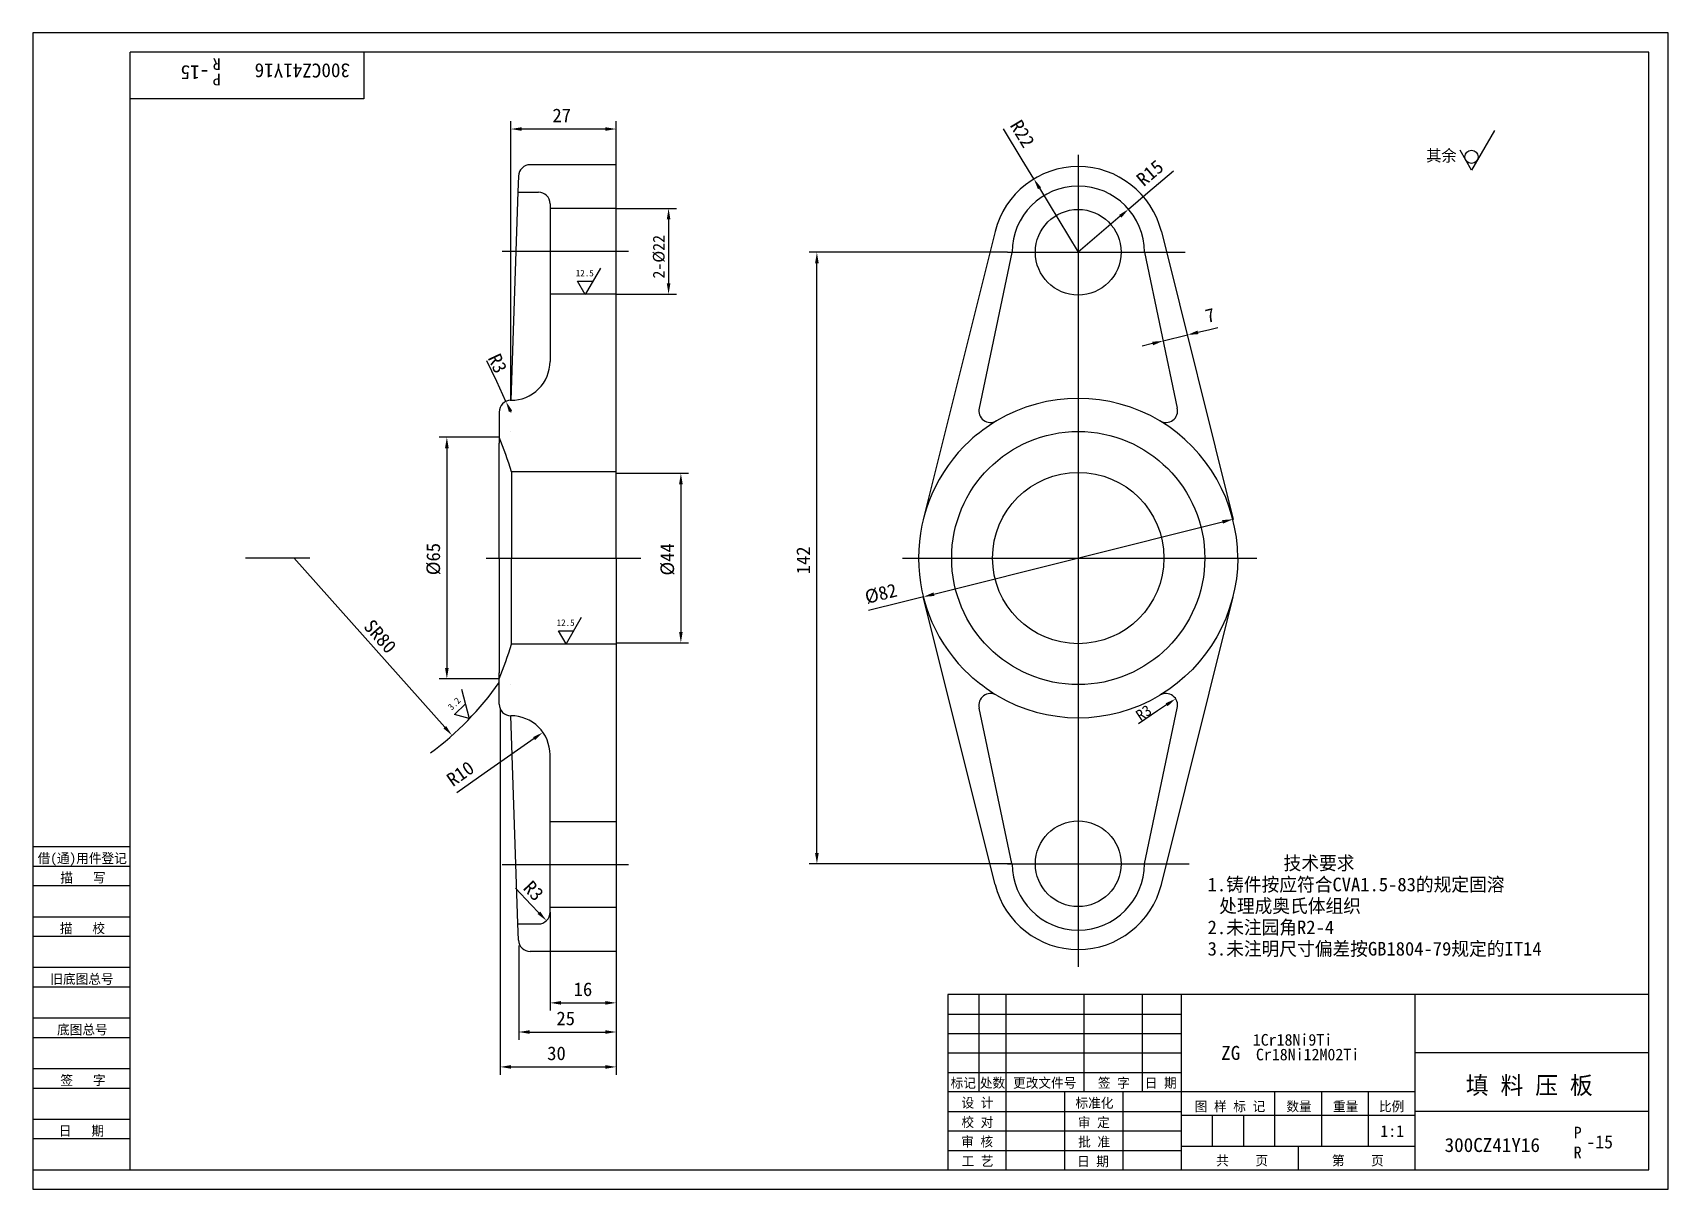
# Model space of a CAD drawing. Header units: metres. Extents: x 0 to 420, y 0 to 297.
import ezdxf

# ---------------------------------------------------------------- set-up
doc = ezdxf.new("R2010")
doc.units = ezdxf.units.M
for name, color, linetype in [('C', 6, 'Continuous'), ('D', 1, 'Continuous'), ('FL', 5, 'Continuous'), ('T', 7, 'Continuous'), ('TL', 4, 'Continuous')]:
    doc.layers.add(name, color=color, linetype=linetype)

# ---------------------------------------------------------------- blocks, each defined once
blk = doc.blocks.new('TUKUN3')
at = {"layer": 'FL'}
for p, q in [((420, 297), (0, 297)), ((0, 297), (0, 0)), ((420, 0), (420, 297)), ((0, 78), (25, 78)), ((0, 70), (25, 70)), ((0, 65), (25, 65)), ((0, 57), (25, 57)), ((0, 52), (25, 52)), ((243, 25), (243, 50)), ((250, 5), (250, 50)), ((270, 25), (270, 50)), ((285, 25), (285, 50)), ((0, 44), (25, 44)), ((235, 45), (295, 45)), ((0, 39), (25, 39)), ((235, 40), (295, 40)), ((235, 35), (295, 35)), ((0, 31), (25, 31)), ((235, 30), (295, 30)), ((0, 26), (25, 26)), ((280, 5), (280, 25)), ((0, 18), (25, 18)), ((235, 20), (295, 20)), ((0, 13), (25, 13)), ((235, 15), (295, 15)), ((235, 10), (295, 10)), ((0, 0), (420, 0))]:
    blk.add_line(p, q, dxfattribs=at)
at = {"layer": 'TL'}
for p, q in [((415, 292), (25, 292)), ((25, 5), (25, 292)), ((85, 292), (85, 280)), ((415, 5), (415, 292)), ((85, 280), (25, 280)), ((0, 88), (25, 88)), ((0, 83), (25, 83)), ((415, 50), (235, 50)), ((235, 50), (235, 5)), ((295, 5), (295, 50)), ((355, 5), (355, 50)), ((415, 35), (355, 35)), ((355, 25), (235, 25)), ((265, 5), (265, 25)), ((319, 11), (319, 25)), ((331, 11), (331, 25)), ((343, 11), (343, 25)), ((295, 19), (355, 19)), ((303, 11), (303, 19)), ((311, 11), (311, 19)), ((415, 20), (355, 20)), ((355, 11), (295, 11)), ((325, 5), (325, 11)), ((0, 5), (415, 5))]:
    blk.add_line(p, q, dxfattribs=at)
at = {"layer": 'T'}
for s, p in [('借(通)用件登记', (1.26, 83.76)), ('描   写', (7.09, 78.76)), ('描   校', (6.98, 65.76)), ('旧底图总号', (4.52, 52.76)), ('底图总号', (6.25, 39.76)), ('签   字', (7.1, 26.76)), ('标记', (235.71, 26.07)), ('处数', (243.22, 26.07)), ('更改文件号', (251.75, 26.07)), ('签 字', (273.53, 26.07)), ('日 期', (285.57, 26.07)), ('设 计', (238.5, 20.99)), ('标准化', (267.77, 20.93)), ('图 样 标 记', (298.4, 20.04)), ('数量', (321.92, 20.04)), ('重量', (333.88, 20.04)), ('比例', (345.7, 20.04)), ('校 对', (238.48, 15.99)), ('审 定', (268.39, 15.93)), ('日   期', (6.72, 13.76)), ('审 核', (238.41, 10.99)), ('批 准', (268.46, 10.93)), ('工 艺', (238.52, 5.99)), ('日 期', (268.18, 5.93)), ('共    页', (303.91, 6.13)), ('第    页', (333.62, 6.13))]:
    blk.add_text(s, height=2.5, dxfattribs=at).set_placement(p)

msp = doc.modelspace()

# ---------------------------------------------------------------- linework, layer by layer
at = {"layer": 'C'}
for p, q in [((268.48, 265.65), (268.48, 89.02)), ((153, 240.85), (120.58, 240.85)), ((250.29, 240.62), (241.93, 240.62)), ((250.29, 240.62), (288.25, 240.62)), ((288.25, 240.62), (295.93, 240.62)), ((54.63, 162.16), (71.19, 162.16)), ((116.41, 162.1), (156.17, 162.1)), ((223.39, 162.1), (314.34, 162.1)), ((268.48, 89.02), (268.48, 57.14)), ((153, 83.35), (120.58, 83.35)), ((251.48, 83.58), (241.59, 83.58)), ((250.29, 83.58), (288.25, 83.58)), ((288.25, 83.58), (296.95, 83.58))]:
    msp.add_line(p, q, dxfattribs=at)
at = {"layer": 'D'}
for p, q in [((122.78, 202.51), (122.78, 274.27)), ((149.84, 263.1), (149.84, 274.27)), ((147.04, 272.27), (125.58, 272.27)), ((254.1, 264.38), (249.31, 272.3)), ((375.34, 271.88), (369.48, 261.74)), ((369.48, 261.74), (366.55, 266.81)), ((257.09, 259.45), (254.1, 264.38)), ((286.38, 255.95), (292.91, 261.54)), ((258.54, 257.05), (268.48, 240.62)), ((281.39, 251.68), (286.38, 255.95)), ((149.8, 251.88), (165.28, 251.88)), ((163.28, 249.08), (163.28, 232.64)), ((279.27, 249.86), (268.48, 240.62)), ((241.93, 240.62), (199.37, 240.62)), ((145.79, 236.57), (141.89, 229.81)), ((201.37, 86.38), (201.37, 237.82)), ((139.93, 233.19), (143.84, 233.19)), ((141.89, 229.81), (139.93, 233.19)), ((149.8, 229.84), (165.28, 229.84)), ((290.29, 217.86), (296.51, 219.39)), ((299.22, 220.06), (301.94, 220.73)), ((301.94, 220.73), (304.3, 221.31)), ((287.57, 217.18), (284.86, 216.51)), ((119.15, 207.4), (116.65, 212.77)), ((121.52, 202.32), (119.15, 207.4)), ((122.7, 199.78), (122.78, 199.6)), ((119.78, 193.11), (104.35, 193.11)), ((106.35, 190.31), (106.35, 133.89)), ((149.84, 183.86), (168.44, 183.86)), ((166.44, 181.06), (166.44, 143.13)), ((231.43, 152.82), (305.54, 171.38)), ((105.81, 118.67), (67.08, 162.16)), ((228.71, 152.14), (223.28, 150.78)), ((223.28, 150.78), (214.62, 148.61)), ((135.02, 143.43), (138.92, 143.43)), ((136.97, 140.05), (135.02, 143.43)), ((140.87, 146.81), (136.97, 140.05)), ((149.84, 140.33), (168.44, 140.33)), ((119.78, 131.09), (104.35, 131.09)), ((110.1, 128.41), (112.12, 120.87)), ((108.35, 121.88), (111.11, 124.64)), ((112.12, 120.87), (108.35, 121.88)), ((120.06, 123.33), (120.06, 29.42)), ((288.84, 122.86), (283.92, 119.56)), ((291.17, 124.41), (288.84, 122.86)), ((128.74, 115.73), (115.93, 106.76)), ((115.93, 106.76), (108.89, 101.83)), ((241.59, 83.58), (199.37, 83.58)), ((128.04, 73.02), (123.94, 77.3)), ((129.98, 71), (128.04, 73.02)), ((132.84, 71.14), (132.84, 45.87)), ((124.81, 62.62), (124.81, 38.39)), ((149.84, 61.1), (149.84, 45.87)), ((135.64, 47.87), (147.04, 47.87)), ((149.84, 45.87), (149.84, 38.39)), ((127.61, 40.39), (147.04, 40.39)), ((149.84, 38.39), (149.84, 29.42)), ((122.86, 31.42), (147.04, 31.42))]:
    msp.add_line(p, q, dxfattribs=at)
msp.add_lwpolyline([(102.17, 112.09, 0.08), (119.78, 130.12, 0.08)], format="xyb", dxfattribs=at)
msp.add_circle((369.48, 265.12), 1.69, dxfattribs=at)
for points in [[(125.58, 272.73), (125.58, 271.8), (122.78, 272.27)], [(147.04, 272.73), (147.04, 271.8), (149.84, 272.27)], [(258.14, 256.81), (258.94, 257.29), (257.09, 259.45)], [(162.82, 249.08), (163.75, 249.08), (163.28, 251.88)], [(279.57, 249.51), (278.96, 250.21), (281.39, 251.68)], [(200.9, 237.82), (201.84, 237.82), (201.37, 240.62)], [(162.82, 232.64), (163.75, 232.64), (163.28, 229.84)], [(299.11, 220.51), (299.34, 219.6), (296.51, 219.39)], [(287.46, 217.64), (287.69, 216.73), (290.29, 217.86)], [(122.28, 199.59), (123.12, 199.98), (121.52, 202.32)], [(105.88, 190.31), (106.82, 190.31), (106.35, 193.11)], [(165.98, 181.06), (166.91, 181.06), (166.44, 183.86)], [(305.65, 170.93), (305.42, 171.84), (308.25, 172.07)], [(231.54, 152.36), (231.31, 153.27), (228.71, 152.14)], [(165.98, 143.13), (166.91, 143.13), (166.44, 140.33)], [(105.88, 133.89), (106.82, 133.89), (106.35, 131.09)], [(291.43, 124.03), (290.91, 124.8), (293.5, 125.97)], [(105.46, 118.36), (106.16, 118.98), (107.68, 116.58)], [(129.01, 115.35), (128.47, 116.11), (131.03, 117.34)], [(200.9, 86.38), (201.84, 86.38), (201.37, 83.58)], [(129.64, 70.68), (130.32, 71.32), (131.92, 68.98)], [(135.64, 48.34), (135.64, 47.41), (132.84, 47.87)], [(147.04, 48.34), (147.04, 47.41), (149.84, 47.87)], [(127.61, 40.85), (127.61, 39.92), (124.81, 40.39)], [(147.04, 40.85), (147.04, 39.92), (149.84, 40.39)], [(122.86, 31.89), (122.86, 30.95), (120.06, 31.42)], [(147.04, 31.89), (147.04, 30.95), (149.84, 31.42)]]:
    msp.add_solid(points, dxfattribs=at)
at = {"layer": 'TL'}
for p, q in [((149.84, 263.1), (127.74, 263.1)), ((149.84, 255.1), (149.84, 263.16)), ((124.74, 260.2), (124.6, 256.15)), ((124.6, 256.15), (122.78, 202.6)), ((124.6, 256.06), (129.84, 256.06)), ((132.84, 253.06), (132.84, 229.94)), ((149.84, 251.96), (149.84, 255.1)), ((149.74, 251.84), (132.84, 251.84)), ((149.84, 243.84), (149.84, 251.96)), ((149.84, 229.94), (149.84, 243.84)), ((247.13, 245.95), (228.7, 172.02)), ((289.83, 245.95), (308.26, 172.02)), ((251.39, 240.54), (243.05, 200.62)), ((285.48, 240.62), (293.91, 200.62)), ((132.84, 229.94), (132.84, 220.7)), ((149.74, 229.85), (132.84, 229.85)), ((149.84, 221.85), (149.84, 229.94)), ((132.84, 220.7), (132.84, 212.6)), ((149.84, 184.2), (149.84, 221.85)), ((119.78, 199.6), (119.78, 191.6)), ((122.81, 194.6), (122.78, 194.6)), ((119.78, 162.1), (119.78, 191.6)), ((122.94, 184.23), (122.94, 162.21)), ((149.78, 184.23), (122.94, 184.23)), ((149.84, 162.1), (149.84, 184.2)), ((119.78, 162.1), (119.78, 132.6)), ((122.94, 139.98), (122.94, 161.99)), ((149.84, 162.1), (149.84, 139.97)), ((247.13, 78.25), (228.7, 152.18)), ((289.83, 78.25), (308.26, 152.18)), ((149.78, 139.98), (122.94, 139.98)), ((149.84, 139.97), (149.84, 102.35)), ((119.78, 124.6), (119.78, 132.6)), ((122.81, 129.6), (122.78, 129.6)), ((251.39, 83.66), (243.05, 123.58)), ((285.48, 83.58), (293.91, 123.58)), ((124.59, 68.26), (122.78, 121.6)), ((132.84, 103.5), (132.84, 111.6)), ((132.84, 94.19), (132.84, 103.5)), ((149.84, 102.35), (149.84, 94.19)), ((149.74, 94.35), (132.84, 94.35)), ((132.84, 72.23), (132.84, 94.19)), ((149.84, 94.19), (149.84, 80.36)), ((149.84, 80.36), (149.84, 72.23)), ((149.74, 72.36), (132.84, 72.36)), ((132.84, 71.14), (132.84, 72.23)), ((149.84, 72.23), (149.84, 69.1)), ((124.74, 64), (124.59, 68.26)), ((124.6, 68.14), (129.84, 68.14)), ((149.84, 69.1), (149.84, 61.04)), ((149.84, 61.1), (127.74, 61.1))]:
    msp.add_line(p, q, dxfattribs=at)
for points in [[(247.49, 197.32, 0.05), (240.66, 192.22, 0.05)], [(309.48, 162.1, 0.26), (289.47, 197.32, 0.26)], [(309.48, 162.1, -0.26), (289.47, 126.88, -0.26)], [(247.49, 126.88, -0.05), (240.66, 131.99, -0.05)]]:
    msp.add_lwpolyline(points, format="xyb", dxfattribs=at)
for centre, radius in [((268.48, 240.62), 11), ((268.48, 162.1), 32.5), ((268.48, 162.1), 22), ((268.48, 83.58), 11)]:
    msp.add_circle(centre, radius, dxfattribs=at)
for centre, radius, start, end in [((127.74, 260.1), 3, 90, 178.06), ((268.48, 240.62), 22, 14, 166), ((268.48, 240.62), 17, 0, 180), ((129.84, 253.06), 3, 0, 90), ((122.84, 212.6), 10, 269.74, 0), ((122.78, 199.6), 3, 89.74, 180), ((268.48, 162.1), 41, 59.21, 120.79), ((245.96, 199.9), 3, 166, 300.79), ((291, 199.9), 3, 239.21, 14), ((46.1, 161.95), 80, 16.17, 22.93), ((268.48, 162.1), 41, 132.73, 180), ((268.48, 162.1), 41, 180, 227.27), ((46.1, 162.26), 80, 337.07, 343.83), ((245.96, 124.3), 3, 59.21, 194), ((268.48, 162.1), 41, 239.21, 300.79), ((291, 124.3), 3, 346, 120.79), ((122.78, 124.6), 3, 180, 270.26), ((122.84, 111.6), 10, 0, 90.26), ((268.48, 83.58), 17, 180, 0), ((268.48, 83.58), 22, 194, 346), ((129.84, 71.14), 3, 270, 0), ((127.74, 64.1), 3, 181.94, 270)]:
    msp.add_arc(centre, radius, start, end, dxfattribs=at)

# ---------------------------------------------------------------- block references
at = {"layer": 'D'}
msp.add_blockref('TUKUN3', (0, 0), dxfattribs=at)

# ---------------------------------------------------------------- texts
for s, height, rotation, p in [('R', 3, 180, (48.26, 290.44)), ('-15', 3.6, 180, (45.33, 288.6)), ('P', 3, 180, (48.26, 286.45)), ('300CZ41Y16', 3.6, 180, (81.48, 289.08)), ('R22', 3.5, 301.18, (250.81, 273.21)), ('R15', 3.5, 40.57, (285.31, 257.34)), ('2-%%c22', 3, 90, (162.25, 233.87)), ('7', 3.5, 13.85, (301.61, 222.45)), ('R3', 3.5, 294.98, (116.8, 213.5)), ('%%C65', 3.5, 90, (104.6, 157.68)), ('%%c44', 3.5, 90, (164.69, 157.6)), ('142', 3.5, 90, (199.62, 157.93)), ('%%C82', 3.5, 14.07, (214.2, 150.3)), ('SR80', 3.5, 311.69, (84.76, 144.37)), ('3.2', 1.7, 45, (107.6, 122.87)), ('R3', 2.8, 33.82, (284.48, 120.17)), ('R10', 3.5, 35.01, (107.89, 103.26)), ('R3', 3.5, 313.78, (125.72, 77.17))]:
    msp.add_text(s, height=height, rotation=rotation, dxfattribs=at).set_placement(p)
for s, height, p in [('27', 3.5, (133.47, 274.02)), ('其余', 3, (357.84, 263.95)), ('12.5', 1.7, (139.46, 234.42)), ('12.5', 1.7, (134.54, 144.66)), ('技术要求', 3.5, (321.22, 82.02)), ('1.铸件按应符合CVA1.5-83的规定固溶', 3.5, (301.7, 76.52)), ('处理成奥氏体组织', 3.5, (304.68, 71.02)), ('2.未注园角R2-4', 3.5, (301.7, 65.52)), ('3.未注明尺寸偏差按GB1804-79规定的IT14', 3.5, (301.7, 60.02)), ('16', 3.5, (138.92, 49.62)), ('25', 3.5, (134.49, 42.14)), ('1Cr18Ni9Ti', 3, (313.3, 36.88)), ('30', 3.5, (132.12, 33.17)), ('ZG', 3.6, (305.19, 33.22)), ('Cr18Ni12M02Ti', 3, (314.11, 33.11)), ('填 料 压 板', 4.5, (368.01, 24.45)), ('1:1', 3, (346.05, 13.46)), ('300CZ41Y16', 3.6, (362.56, 9.57)), ('P', 3, (395.71, 13.07)), ('-15', 3.34, (398.99, 10.5)), ('R', 3, (395.71, 7.96))]:
    msp.add_text(s, height=height, dxfattribs=at).set_placement(p)

doc.saveas('drawing.dxf')
